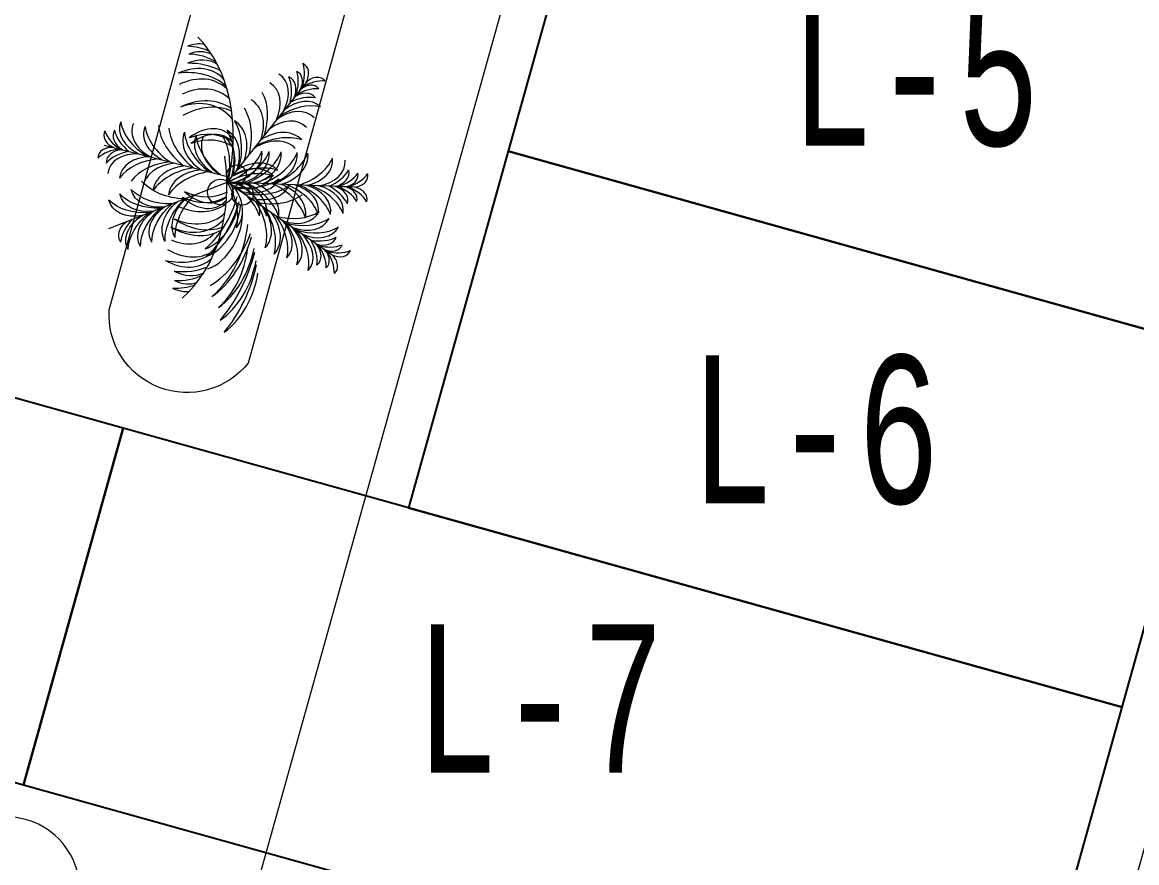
# Model space of a CAD drawing. Header units: millimetres. Extents: x 474016 to 477875, y 2288607 to 2292200.
# Drawn here: x 474486.57 to 474524.17, y 2289343.69 to 2289372.06 of the extents above; entities that cross this region are included whole.
import ezdxf
from ezdxf.enums import TextEntityAlignment as Align

# ---------------------------------------------------------------- set-up
doc = ezdxf.new("R2010")
doc.units = ezdxf.units.MM
doc.header["$LTSCALE"] = 50
for name, color, linetype, lineweight in [('BANQUETA', 251, 'Continuous', 5), ('JARDIN-HP', 64, 'Continuous', 5), ('JARDINES', 98, 'Continuous', 13)]:
    doc.layers.add(name, color=color, linetype=linetype, lineweight=lineweight)
doc.layers.add('CVL_LOTIF', color=1, linetype='Continuous')
doc.layers.add('MZ Y LT', color=7, linetype='Continuous', lineweight=13, true_color=0x0d2bf2)
doc.styles.add('MONOTXT4', font='MONOTXT4.shx', dxfattribs={"width": 0.55})

# ---------------------------------------------------------------- blocks, each defined once
blk = doc.blocks.new('A$C41BB26E9')
at = {"color": 0}
for p in [(1.999, 1.925), (3.251, -3.539)]:
    blk.add_line(p, (2.054, -0.938), dxfattribs=at)
at = {"color": 56}
for p, q in [((3.546, 1.506), (2.054, -0.938)), ((-0.293, 0.701), (2.054, -0.938)), ((1.382, -3.752), (1.923, -0.941))]:
    blk.add_line(p, q, dxfattribs=at)
for centre, radius in [((2.303, -0.578), 0.243), ((1.869, -0.738), 0.217), ((2.284, -1.082), 0.287)]:
    blk.add_circle(centre, radius)
at = {"color": 56, "true_color": 0x7a7a00}
for centre, major_axis, ratio, start_param, end_param in [((1.739, 1.845), (-0.007, 0.369), 0.723404, -1.366779, 0.20531), ((1.417, 1.375), (-0.018, 0.909), 0.723404, -1.121531, -0.433471), ((2.262, 1.855), (-0.007, 0.369), 0.723404, -0.20531, 1.366779), ((2.602, 1.398), (-0.018, 0.909), 0.723404, 0.433471, 1.121531), ((2.266, 1.63), (-0.007, 0.369), 0.723404, -0.20531, 1.366779), ((1.695, 1.314), (-0.009, 0.47), 0.723404, -1.190837, 0.194817), ((1.346, 0.731), (-0.022, 1.114), 0.723404, -0.994705, -0.373636), ((1.743, 1.62), (-0.007, 0.369), 0.723404, -1.366779, 0.20531), ((1.421, 1.15), (-0.018, 0.909), 0.723404, -1.121531, -0.433471), ((2.606, 1.173), (-0.018, 0.909), 0.723404, 0.433471, 1.121531), ((2.326, 1.326), (-0.009, 0.47), 0.723404, -0.194817, 1.190837), ((2.697, 0.758), (-0.022, 1.114), 0.723404, 0.373636, 0.994705), ((2.76, 1.355), (0.473, 0.776), 0.723404, -1.121531, -0.433471), ((3.283, 1.579), (0.192, 0.315), 0.723404, -1.366779, 0.20531), ((1.473, 0.902), (-0.015, 0.782), 0.723404, -1.305586, 0.091225), ((2.564, 0.923), (-0.015, 0.782), 0.723404, -0.091225, 1.305586), ((2.925, 0.425), (-0.026, 1.348), 0.723404, 0.312027, 1.166602), ((2.552, 0.926), (0.407, 0.667), 0.723404, -1.305586, 0.091225), ((1.99, 0.678), (0.702, 1.151), 0.723404, -1.166602, -0.312027), ((2.961, 1.155), (0.245, 0.401), 0.723404, -1.190837, 0.194817), ((2.354, 0.85), (0.58, 0.951), 0.723404, -0.994705, -0.373636), ((3.166, 1.386), (0.192, 0.315), 0.723404, -1.366779, 0.20531), ((2.642, 1.163), (0.473, 0.776), 0.723404, -1.121531, -0.433471), ((3.771, 0.738), (0.473, 0.776), 0.723404, 0.433471, 1.121531), ((3.73, 1.306), (0.192, 0.315), 0.723404, -0.20531, 1.366779), ((1.457, 0.572), (-0.016, 0.83), 0.723404, -1.24346, 0.110756), ((1.116, 0.031), (-0.027, 1.414), 0.723404, -1.115718, -0.281779), ((2.593, 0.594), (-0.016, 0.83), 0.723404, -0.110756, 1.24346), ((2.954, 0.066), (-0.027, 1.414), 0.723404, 0.281779, 1.115718), ((2.361, 0.656), (0.432, 0.708), 0.723404, -1.24346, 0.110756), ((1.784, 0.383), (0.737, 1.208), 0.723404, -1.115718, -0.281779), ((3.5, 0.826), (0.245, 0.401), 0.723404, -0.194817, 1.190837), ((3.654, 0.546), (0.473, 0.776), 0.723404, 0.433471, 1.121531), ((3.613, 1.114), (0.192, 0.315), 0.723404, -0.20531, 1.366779), ((-0.082, 0.873), (-0.303, 0.211), 0.723404, -0.20531, 1.366779), ((0.487, 0.878), (-0.745, 0.52), 0.723404, 0.433471, 1.121531), ((0.849, 0.569), (-0.641, 0.447), 0.723404, -0.091225, 1.305586), ((1.464, 0.568), (-1.105, 0.772), 0.723404, 0.312027, 1.166602), ((2.599, 0.32), (-0.016, 0.83), 0.723404, -0.110756, 1.24346), ((2.96, -0.208), (-0.027, 1.414), 0.723404, 0.281779, 1.115718), ((2.219, 0.422), (0.432, 0.708), 0.723404, -1.24346, 0.110756), ((1.641, 0.149), (0.737, 1.208), 0.723404, -1.115718, -0.281779), ((3.521, -0.256), (0.702, 1.151), 0.723404, 0.312027, 1.166602), ((3.484, 0.358), (0.407, 0.667), 0.723404, -0.091225, 1.305586), ((3.508, 0.147), (0.58, 0.951), 0.723404, 0.373636, 0.994705), ((-0.382, 0.443), (-0.303, 0.211), 0.723404, -1.366779, 0.20531), ((0.102, 0.744), (-0.303, 0.211), 0.723404, -0.20531, 1.366779), ((0.672, 0.75), (-0.745, 0.52), 0.723404, 0.433471, 1.121531), ((0.383, 0.614), (-0.385, 0.269), 0.723404, -0.194817, 1.190837), ((1.061, 0.579), (-0.913, 0.638), 0.723404, 0.373636, 0.994705), ((1.133, 0.399), (-0.68, 0.475), 0.723404, -0.110756, 1.24346), ((1.357, 0.242), (-0.68, 0.475), 0.723404, -0.110756, 1.24346), ((1.38, -0.167), (-0.02, 1.008), 0.723404, -1.13012, 0.094138), ((1.008, -0.803), (-0.033, 1.69), 0.723404, -1.023266, -0.261161), ((2.699, -0.141), (-0.02, 1.008), 0.723404, -0.094138, 1.13012), ((3.095, -0.763), (-0.033, 1.69), 0.723404, 0.261161, 1.023266), ((1.118, -0.469), (0.88, 1.443), 0.723404, -1.023266, -0.261161), ((3.353, -0.575), (0.737, 1.208), 0.723404, 0.281779, 1.115718), ((3.332, 0.064), (0.432, 0.708), 0.723404, -0.110756, 1.24346), ((-0.191, -0.093), (-0.745, 0.52), 0.723404, -1.121531, -0.433471), ((-0.197, 0.314), (-0.303, 0.211), 0.723404, -1.366779, 0.20531), ((-0.006, -0.222), (-0.745, 0.52), 0.723404, -1.121531, -0.433471), ((0.022, 0.096), (-0.385, 0.269), 0.723404, -1.190837, 0.194817), ((1.789, 0.052), (-0.827, 0.577), 0.723404, -0.094138, 1.13012), ((2.525, 0.007), (-1.386, 0.967), 0.723404, 0.261161, 1.023266), ((1.988, -0.087), (-0.827, 0.577), 0.723404, -0.094138, 1.13012), ((1.385, -0.41), (-0.02, 1.008), 0.723404, -1.13012, 0.094138), ((1.013, -1.046), (-0.033, 1.69), 0.723404, -1.023266, -0.261161), ((3.21, -0.808), (0.737, 1.208), 0.723404, 0.281779, 1.115718), ((3.189, -0.169), (0.432, 0.708), 0.723404, -0.110756, 1.24346), ((0.224, -0.326), (-0.641, 0.447), 0.723404, -1.305586, 0.091225), ((0.288, -0.529), (-0.913, 0.638), 0.723404, -0.994705, -0.373636), ((1.391, -0.77), (-0.02, 1.008), 0.723404, -1.13012, 0.094138), ((2.71, -0.744), (-0.02, 1.008), 0.723404, -0.094138, 1.13012), ((3.107, -1.365), (-0.033, 1.69), 0.723404, 0.261161, 1.023266), ((1.586, -0.44), (0.525, 0.861), 0.723404, -1.13012, 0.094138), ((0.93, -0.777), (0.88, 1.443), 0.723404, -1.023266, -0.261161), ((3.026, -1.349), (0.88, 1.443), 0.723404, 0.261161, 1.023266), ((3.026, -0.612), (0.525, 0.861), 0.723404, -0.094138, 1.13012), ((0.482, -0.534), (-0.68, 0.475), 0.723404, -1.24346, 0.110756), ((1.02, -1.406), (-0.033, 1.69), 0.723404, -1.023266, -0.261161), ((1.397, -1.04), (-0.02, 1.008), 0.723404, -1.13012, 0.094138), ((2.505, -0.448), (-0.827, 0.577), 0.723404, -0.094138, 1.13012), ((3.24, -0.493), (-1.386, 0.967), 0.723404, 0.261161, 1.023266), ((2.638, -0.541), (-0.827, 0.577), 0.723404, -0.094138, 1.13012), ((3.373, -0.586), (-1.386, 0.967), 0.723404, 0.261161, 1.023266), ((1.361, -0.809), (0.525, 0.861), 0.723404, -1.13012, 0.094138), ((0.705, -1.146), (0.88, 1.443), 0.723404, -1.023266, -0.261161), ((1.445, -0.67), (0.525, 0.861), 0.723404, -1.13012, 0.094138), ((0.79, -1.007), (0.88, 1.443), 0.723404, -1.023266, -0.261161), ((2.716, -1.014), (-0.02, 1.008), 0.723404, -0.094138, 1.13012), ((2.9, -1.556), (0.88, 1.443), 0.723404, 0.261161, 1.023266), ((2.9, -0.819), (0.525, 0.861), 0.723404, -0.094138, 1.13012), ((0.944, -1.284), (-1.16, 0.81), 0.723404, -1.115718, -0.281779), ((1.034, -1.03), (-0.827, 0.577), 0.723404, -1.13012, 0.094138), ((1.025, -1.676), (-0.033, 1.69), 0.723404, -1.023266, -0.261161), ((1.4, -1.202), (-0.02, 1.008), 0.723404, -1.13012, 0.094138), ((1.028, -1.838), (-0.033, 1.69), 0.723404, -1.023266, -0.261161), ((3.112, -1.635), (-0.033, 1.69), 0.723404, 0.261161, 1.023266), ((2.719, -1.176), (-0.02, 1.008), 0.723404, -0.094138, 1.13012), ((3.115, -1.797), (-0.033, 1.69), 0.723404, 0.261161, 1.023266), ((3.47, -1.48), (-1.656, 0.402), 0.714286, 3.88992, 4.86288), ((3.29, -2.282), (-2.814, 0.683), 0.714286, 4.170125, 4.780311), ((3.78, -1.381), (-1.599, 0.388), 0.714286, 3.86745, 4.883323), ((3.704, -2.103), (-2.624, 0.637), 0.714286, 4.179349, 4.820469), ((4.122, -1.283), (-1.534, 0.372), 0.714286, 3.888492, 4.926001), ((1.528, -1.375), (-0.827, 0.577), 0.723404, -1.13012, 0.094138), ((2.487, -1.496), (0.525, 0.861), 0.723404, -0.094138, 1.13012), ((3.161, -1.824), (-1.864, 0.452), 0.714286, 3.982805, 4.982914), ((2.716, -1.653), (-1.879, 0.456), 0.714286, 3.806569, 4.639337), ((3.658, -1.569), (-1.56, 0.378), 0.714286, 4.003422, 4.972752), ((1.824, -2.05), (-1.386, 0.967), 0.723404, -1.023266, -0.261161), ((1.883, -1.622), (-0.827, 0.577), 0.723404, -1.13012, 0.094138), ((2.487, -2.233), (0.88, 1.443), 0.723404, 0.261161, 1.023266), ((2.098, -2.039), (-1.864, 0.452), 0.714286, 3.982805, 4.744909), ((2.508, -1.48), (-1.112, 0.27), 0.714286, 3.627505, 4.912474), ((2.265, -2.005), (-1.864, 0.452), 0.714286, 3.982805, 4.744909), ((2.675, -1.447), (-1.112, 0.27), 0.714286, 3.627505, 4.993486), ((2.952, -1.39), (-1.112, 0.27), 0.714286, 3.627505, 5.149011), ((1.939, -1.971), (-1.507, 0.812), 0.72, -0.270525, 0.729584), ((2.016, -1.667), (-1.52, 0.819), 0.72, 0.073052, 0.90582), ((1.834, -1.504), (-0.899, 0.484), 0.72, -0.281097, 1.084884), ((2.046, -2.205), (-1.386, 0.967), 0.723404, -1.023266, -0.261161), ((1.96, -1.46), (-0.899, 0.484), 0.72, -0.200085, 1.084884), ((2.619, -1.732), (-1.507, 0.812), 0.72, -0.03252, 0.729584), ((2.178, -2.298), (-1.386, 0.967), 0.723404, -1.023266, -0.261161), ((2.745, -1.688), (-1.507, 0.812), 0.72, -0.03252, 0.729584), ((0.804, -1.812), (1.484, 0.855), 0.72, -0.729584, 0.03252), ((1.582, -1.562), (0.885, 0.51), 0.72, -1.084884, 0.200085), ((0.931, -1.853), (1.484, 0.855), 0.72, -0.729584, 0.03252), ((1.71, -1.602), (0.885, 0.51), 0.72, -1.084884, 0.281097), ((1.144, -1.921), (1.484, 0.855), 0.72, -0.729584, 0.12698), ((1.426, -2.011), (1.484, 0.855), 0.72, -0.729584, 0.213498), ((1.617, -2.072), (1.484, 0.855), 0.72, -0.729584, 0.270525), ((1.531, -1.771), (1.496, 0.862), 0.72, -0.90582, -0.073052), ((1.643, -1.929), (1.52, 0.876), 0.72, -0.831119, 0.049618), ((1.981, -2.43), (-2.379, 1.282), 0.72, 0.051792, 0.431948), ((0.867, -1.982), (-1.241, 0.668), 0.72, -0.213612, 0.823897), ((1.917, -2.392), (-2.123, 1.143), 0.72, -0.10808, 0.53304), ((1.154, -1.911), (-1.293, 0.697), 0.72, -0.170934, 0.844939), ((1.033, -0.039), (0.319, 1.659), 0.723404, 3.402754, 4.164858), ((1.322, -0.57), (0.19, 0.99), 0.723404, 3.047455, 4.271712), ((2.401, -1.99), (1.273, 0.733), 0.72, -0.844939, 0.170934), ((1.652, -2.492), (2.089, 1.203), 0.72, -0.53304, 0.10808), ((2.69, -2.053), (1.221, 0.704), 0.72, -0.823897, 0.213612), ((0.097, -1.885), (-0.877, 0.472), 0.72, 0.078285, 0.75224), ((1.482, -2.459), (-2.105, 1.134), 0.72, 0.016555, 0.382187), ((0.429, -1.859), (-1.012, 0.545), 0.72, 0.006837, 0.780102), ((0.982, -0.304), (0.319, 1.659), 0.723404, 3.402754, 4.164858), ((1.292, -0.729), (0.19, 0.99), 0.723404, 3.047455, 4.271712), ((3.032, -0.698), (0.319, 1.659), 0.723404, 2.118327, 2.880431), ((1.589, -2.532), (2.342, 1.349), 0.72, -0.431948, -0.051792), ((3.123, -1.917), (0.996, 0.574), 0.72, -0.780102, -0.006837), ((2.089, -2.546), (2.072, 1.193), 0.72, -0.382187, -0.016555), ((3.456, -1.934), (0.863, 0.497), 0.72, -0.75224, -0.078285), ((-0.076, -1.922), (-0.877, 0.472), 0.72, 0.267806, 0.75224), ((1.309, -2.496), (-2.105, 1.134), 0.72, 0.093724, 0.382187), ((0.914, -0.658), (0.319, 1.659), 0.723404, 3.402754, 4.164858), ((1.241, -0.994), (0.19, 0.99), 0.723404, 3.047455, 4.271712), ((2.964, -1.052), (0.319, 1.659), 0.723404, 2.118327, 2.880431), ((2.536, -1.243), (0.19, 0.99), 0.723404, 2.011473, 3.235731), ((2.262, -2.578), (2.072, 1.193), 0.72, -0.382187, -0.093724), ((3.63, -1.966), (0.863, 0.497), 0.72, -0.75224, -0.267806), ((0.868, -0.896), (0.319, 1.659), 0.723404, 3.402754, 4.164858), ((2.468, -1.597), (0.19, 0.99), 0.723404, 2.011473, 3.235731), ((0.885, -1.467), (0.267, 1.389), 0.723404, 3.423371, 4.25731), ((2.691, -1.814), (0.267, 1.389), 0.723404, 2.025875, 2.859814), ((2.422, -1.835), (0.19, 0.99), 0.723404, 2.011473, 3.235731), ((1.129, -2.058), (0.157, 0.815), 0.723404, 3.030837, 4.385053), ((1.077, -2.327), (0.157, 0.815), 0.723404, 3.030837, 4.385053), ((2.193, -2.542), (0.157, 0.815), 0.723404, 1.898132, 3.252348), ((2.639, -2.083), (0.267, 1.389), 0.723404, 2.025875, 2.859814), ((0.788, -2.093), (0.255, 1.324), 0.723404, 3.45362, 4.308195), ((1.037, -2.655), (0.148, 0.768), 0.723404, 3.050367, 4.447179), ((2.109, -2.861), (0.148, 0.768), 0.723404, 1.836006, 3.232818), ((0.941, -2.466), (0.21, 1.094), 0.723404, 3.515228, 4.136297), ((2.268, -2.721), (0.21, 1.094), 0.723404, 2.146888, 2.767957), ((0.944, -2.891), (0.172, 0.893), 0.723404, 3.575063, 4.263123), ((2.108, -3.115), (0.172, 0.893), 0.723404, 2.020062, 2.708122), ((1.806, -3.218), (0.089, 0.462), 0.723404, 1.950755, 3.33641), ((1.181, -3.408), (0.07, 0.363), 0.723404, 2.936283, 4.508372), ((1.695, -3.507), (0.07, 0.363), 0.723404, 1.774814, 3.346903)]:
    blk.add_ellipse(centre, major_axis=major_axis, ratio=ratio, start_param=start_param, end_param=end_param, dxfattribs=at)
at = {"color": 0}
for centre, major_axis, ratio, start_param, end_param in [((1.529, -1.844), (-1.386, 0.967), 0.723404, -1.023266, -0.261161), ((1.242, -4.458), (3.82, 2.201), 0.72, 0.180287, 1.122445)]:
    blk.add_ellipse(centre, major_axis=major_axis, ratio=ratio, start_param=start_param, end_param=end_param, dxfattribs=at)
at = {"color": 56}
for centre, major_axis, ratio, start_param, end_param in [((3.011, -1.71), (-1.909, 0.463), 0.714286, 3.88127, 4.762007), ((2.383, -4.345), (-3.881, 2.091), 0.72, -1.122445, -0.180287), ((1.75, -1.53), (-0.827, 0.577), 0.723404, -1.13012, 0.094138), ((1.425, -1.854), (-1.339, 0.721), 0.72, -0.150491, 0.822469), ((1.909, -1.829), (-1.544, 0.832), 0.72, -0.049618, 0.831119), ((2.147, -2.08), (1.242, 0.715), 0.72, -0.708967, 0.260363), ((1.186, -3.099), (0.089, 0.462), 0.723404, 2.946776, 4.33243)]:
    blk.add_ellipse(centre, major_axis=major_axis, ratio=ratio, start_param=start_param, end_param=end_param, dxfattribs=at)
at = {"color": 56, "true_color": 0x7a7a00, "extrusion": (0, 0, -1)}
for centre, major_axis, start_param, end_param in [((2.966, -0.422), (-0.706, 1.535), 3.402754, 4.164858), ((1.171, -1.515), (-0.706, 1.535), 2.118327, 2.880431), ((2.88, -1.154), (-0.421, 0.916), 3.047455, 4.271712), ((3.068, -0.643), (-0.706, 1.535), 3.402754, 4.164858), ((1.517, -1.97), (-0.591, 1.285), 2.025875, 2.859814), ((2.981, -1.375), (-0.421, 0.916), 3.047455, 4.271712), ((3.187, -1.201), (-0.591, 1.285), 3.423371, 4.25731), ((2.059, -2.309), (-0.347, 0.754), 1.898132, 3.252348), ((1.632, -2.219), (-0.591, 1.285), 2.025875, 2.859814), ((3.092, -1.834), (-0.347, 0.754), 3.030837, 4.385053), ((3.302, -1.45), (-0.591, 1.285), 3.423371, 4.25731), ((2.174, -2.557), (-0.347, 0.754), 1.898132, 3.252348), ((1.802, -2.536), (-0.563, 1.225), 1.974991, 2.829566), ((3.206, -2.082), (-0.347, 0.754), 3.030837, 4.385053), ((3.432, -1.787), (-0.563, 1.225), 3.45362, 4.308195), ((2.332, -2.848), (-0.327, 0.71), 1.836006, 3.232818), ((3.324, -2.392), (-0.327, 0.71), 3.050367, 4.447179), ((3.372, -2.185), (-0.465, 1.012), 3.515228, 4.136297), ((3.285, -2.858), (-0.196, 0.427), 2.946776, 4.33243)]:
    blk.add_ellipse(centre, major_axis=major_axis, ratio=0.723404, start_param=start_param, end_param=end_param, dxfattribs=at)

msp = doc.modelspace()

# ---------------------------------------------------------------- linework, layer by layer
at = {"layer": 'BANQUETA'}
msp.add_lwpolyline([(474526.277, 2289446.303), (474545.981, 2289430.238, -0.298203), (474547.305, 2289426.061), (474489.146, 2289217.897, -0.414214), (474484.217, 2289215.121), (474462.547, 2289221.176, -0.414214), (474461.159, 2289223.64), (474523.087, 2289445.291, -0.540591)], format="xyb", close=True, dxfattribs=at)
for points in [[(474524.59, 2289445.098), (474499.603, 2289355.665)], [(474545.732, 2289427.861), (474486.682, 2289216.509)], [(474489.972, 2289358.356), (474486.609, 2289346.317)]]:
    msp.add_lwpolyline(points, dxfattribs=at)
at = {"layer": 'CVL_LOTIF'}
for points in [[(474530.408, 2289373.016), (474506.33, 2289379.743), (474502.967, 2289367.704), (474527.045, 2289360.977)], [(474456.263, 2289367.774), (474452.899, 2289355.735), (474476.977, 2289349.008), (474486.609, 2289346.317), (474489.972, 2289358.356)], [(474527.045, 2289360.977), (474502.967, 2289367.704), (474499.603, 2289355.665), (474523.681, 2289348.938)], [(474523.681, 2289348.938), (474499.603, 2289355.665), (474489.972, 2289358.356), (474486.609, 2289346.317), (474520.318, 2289336.899)]]:
    msp.add_lwpolyline(points, close=True, dxfattribs=at)
at = {"layer": 'JARDINES'}
msp.add_lwpolyline([(474502.901, 2289392.111), (474494.194, 2289360.557, -0.734565), (474489.504, 2289362.356), (474497.992, 2289393.12, -0.465751)], format="xyb", close=True, dxfattribs=at)
msp.add_arc((474486.02, 2289342.74), 2.5, 344.5746, 164.5746, dxfattribs=at)

# ---------------------------------------------------------------- block references
at = {"layer": 'JARDIN-HP', "color": 8, "xscale": 1.499999999826813, "yscale": 1.499999999826813, "zscale": 1.499999999826813, "rotation": 266.6565195172511}
msp.add_blockref('A$C41BB26E9', (474495.073, 2289369.653), dxfattribs=at)

# ---------------------------------------------------------------- texts
at = {"layer": 'MZ Y LT', "lineweight": 13, "style": 'MONOTXT4', "width": 0.65}
for s, p in [('L-5', (474516.688, 2289370.36)), ('L-6', (474513.324, 2289358.321)), ('L-7', (474504.037, 2289349.235))]:
    msp.add_text(s, height=5, dxfattribs=at).set_placement(p, align=Align.MIDDLE)

doc.saveas('drawing.dxf')
